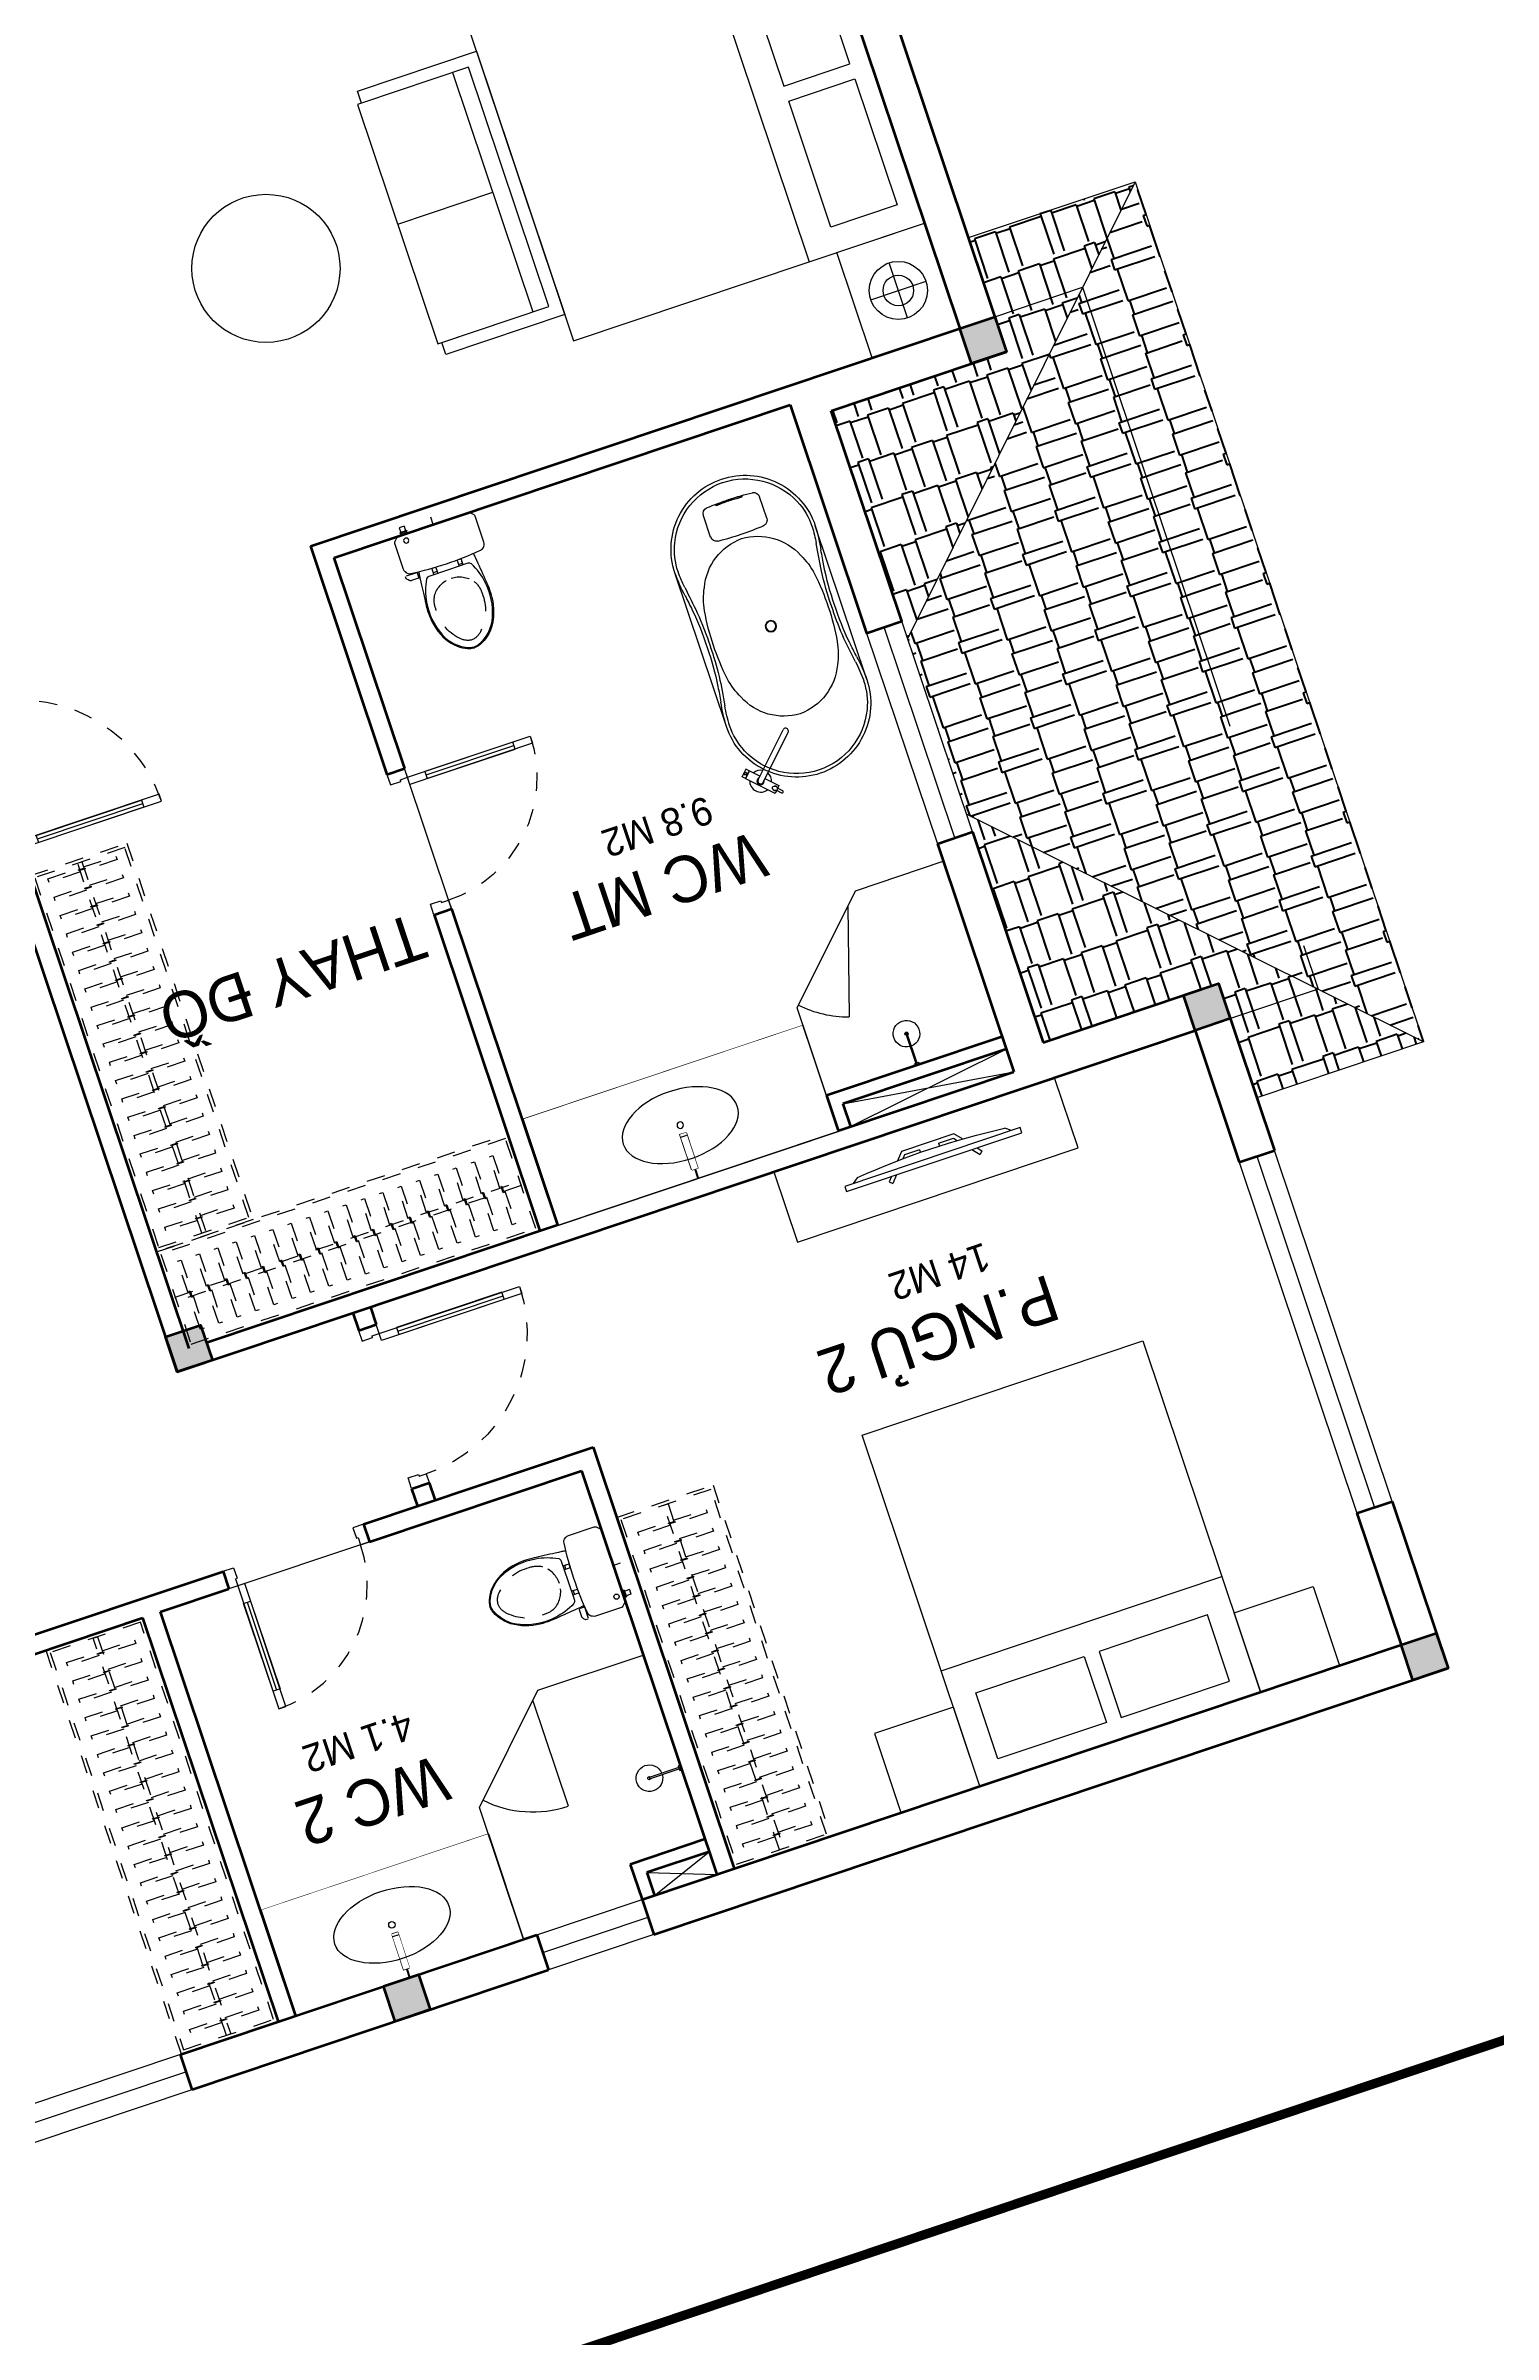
# Model space of a CAD drawing. Header units: metres. Extents: x 568336 to 569219, y 2065964 to 2066430.
# Drawn here: x 568469.45 to 568477.27, y 2066107.12 to 2066119.48 of the extents above; entities that cross this region are included whole.
import ezdxf

# ---------------------------------------------------------------- set-up
doc = ezdxf.new("R2010")
doc.units = ezdxf.units.M
for name, pattern in [('CENTER', [2, 1.25, -0.25, 0.25, -0.25]), ('DASHED', [0.75, 0.5, -0.25]), ('HIDDEN', [0.375, 0.25, -0.125]), ('X-5M-G-MB PHONGNGU$0$HIDDEN2', [0.1875, 0.125, -0.0625]), ('xref-thap C (mb tang 32-2)$0$HIDDEN', [0.375, 0.25, -0.125]), ('Xref-VCMT-BT3 - tuong bao$0$HIDDEN', [0.375, 0.25, -0.125])]:
    doc.linetypes.add(name, pattern=pattern)
doc.layers.get('0').update_dxf_attribs({"linetype": 'CONTINUOUS'})
doc.layers.get('DEFPOINTS').update_dxf_attribs({"linetype": 'CONTINUOUS'})
for name, color, linetype, lineweight in [('-CONCRETE', 1, 'CONTINUOUS', 35), ('-DOOR', 137, 'CONTINUOUS', 9), ('-FURNITURE', 46, 'CONTINUOUS', 9), ('-HIDE', 3, 'HIDDEN', 13), ('-LINE1', 7, 'CONTINUOUS', 18), ('-RANH GIOI KHU DAT', 12, 'CENTER', 18), ('-TEXT', 7, 'CONTINUOUS', 15), ('-WALL', 4, 'CONTINUOUS', 35), ('Bighome_khuat', 251, 'DASHED', 5), ('TEXT25', 2, 'CONTINUOUS', 13)]:
    doc.layers.add(name, color=color, linetype=linetype, lineweight=lineweight)
doc.layers.add('13. NET HATCH', color=252, linetype='CONTINUOUS')
doc.layers.add('LoLK', color=6, linetype='CONTINUOUS')
doc.styles.add('T1', font='', dxfattribs={"height": 200})
doc.styles.get('T1').set_extended_font_data('VNgeometric Light')

# ---------------------------------------------------------------- blocks, each defined once
blk = doc.blocks.new('Sink_Cicle')
blk.add_lwpolyline([(17, -50), (-17, -50), (-18, -252), (17, -252)], close=True)
blk.add_circle((0, -300), 17.5)
at = {"layer": 'DEFPOINTS'}
blk.add_line((0, -100), (0, 0), dxfattribs=at)
blk.add_wipeout([(17, -50), (-17, -50), (-18, -252), (17, -252)])
at = {"layer": '-FURNITURE', "linetype": 'Continuous'}
blk.add_ellipse((0, -300), major_axis=(-325, 0), ratio=0.584615, dxfattribs=at)
blk.add_line((-18, -237), (17, -237))
blk = doc.blocks.new('*U192')
at = {"ltscale": 300}
blk.add_lwpolyline([(0, 0), (1300, 0), (1300, -600), (0, -600)], close=True, dxfattribs=at)
blk.add_wipeout([(0, 0), (1300, 0), (1300, -600), (0, -600)], dxfattribs=at)
blk.add_blockref('Sink_Cicle', (650, 0), dxfattribs=at)
blk = doc.blocks.new('*U191')
at = {"ltscale": 300}
blk.add_lwpolyline([(0, 0), (1600, 0), (1600, -600), (0, -600)], close=True, dxfattribs=at)
blk.add_wipeout([(0, 0), (1600, 0), (1600, -600), (0, -600)], dxfattribs=at)
blk.add_blockref('Sink_Cicle', (800, 0), dxfattribs=at)
blk = doc.blocks.new('A$C52EE6B0C')
for p, q in [((-17.21, 15.73), (17.22, 15.73)), ((-17.21, -15.76), (17.25, -15.76))]:
    blk.add_line(p, q)
for radius in [1.2, 1.06]:
    blk.add_circle((0, -0.01), radius)
for centre, radius, start, end in [((-17.24, -0.01), 15.75, 90, 180.006), ((-17.26, 0.1), 14.92, 89.8926, 114.0143), ((-18.18, -21.57), 37.31, 80.3254, 88.5595), ((-17.86, -16.41), 31.44, 80.9553, 88.8517), ((3.49, 116.01), 102.69, 260.8064, 264.3565), ((10, 158.8), 145.24, 261.3218, 262.6566), ((-0.88, 77.07), 62.8, 262.9723, 270.8035), ((0.89, 77.07), 62.8, 269.1965, 277.0277), ((-18.44, 226.88), 214.55, 276.9922, 278.5968), ((-9.99, 158.8), 145.24, 277.3434, 278.6782), ((18.19, -21.57), 37.31, 91.4405, 99.6746), ((17.5, -11.01), 26.04, 90.5716, 98.5262), ((17.38, 0.65), 14.38, 65.524, 90.5716), ((17.25, -0.01), 15.75, 359.994, 90), ((-17.21, 0), 15.03, 114.0143, 180.0588), ((-7.45, -0.4), 12.19, 113.3669, 178.172), ((-5.42, -2.21), 14.69, 98.5198, 117.8513), ((-0.26, -36.68), 49.55, 89.6984, 98.5198), ((-0.44, 89.41), 75.84, 265.3361, 270.3355), ((0.58, 84.46), 70.9, 269.5363, 275.751), ((0.27, -36.68), 49.55, 81.4802, 90.3016), ((5.43, -2.21), 14.69, 62.1487, 81.4802), ((7.46, -0.4), 12.19, 1.828, 66.6331), ((17.03, -0.12), 15.22, 0.4019, 65.524), ((28.3, 2.77), 0.286, 160.8079, 185.6776), ((1.03, 0.06), 27.11, 359.8448, 5.6776), ((28.15, 2.82), 0.123, 123.4741, 160.8079), ((28.12, 2.87), 0.0732, 85.7912, 123.4741), ((28.11, 2.83), 0.109, 39.0943, 85.7912), ((27.99, 2.72), 0.275, 4.9413, 41.0024), ((1.84, 0.05), 26.56, 359.8607, 5.8154), ((-17.24, -0.02), 15.75, 179.994, 270), ((-17.21, -0.03), 15.03, 179.9411, 245.9857), ((-7.45, 0.37), 12.19, 181.828, 246.6331), ((7.46, 0.37), 12.19, 293.3669, 358.172), ((17.25, -0.02), 15.75, 270, 0.006), ((17.03, 0.09), 15.22, 294.476, 359.5981), ((1.03, -0.09), 27.11, 354.3224, 0.1552), ((28.3, -2.8), 0.286, 174.3224, 199.1921), ((28.15, -2.85), 0.123, 199.1921, 236.5259), ((28.12, -2.89), 0.0732, 236.5259, 274.2088), ((28.11, -2.86), 0.109, 274.2088, 320.9057), ((27.99, -2.75), 0.275, 318.9976, 355.0587), ((1.84, -0.08), 26.56, 354.1846, 0.1393), ((-17.26, -0.13), 14.92, 245.9857, 270.1074), ((3.49, -116.04), 102.69, 95.6435, 99.1936), ((-5.42, 2.18), 14.69, 242.1487, 261.4802), ((-0.88, -77.1), 62.8, 89.1965, 97.0277), ((-0.26, 36.65), 49.55, 261.4802, 270.3016), ((-0.44, -89.44), 75.84, 89.6645, 94.6639), ((0.27, 36.65), 49.55, 269.6984, 278.5198), ((0.58, -84.49), 70.9, 84.249, 90.4637), ((0.89, -77.1), 62.8, 82.9723, 90.8035), ((5.43, 2.18), 14.69, 278.5198, 297.8513), ((-18.44, -226.91), 214.55, 81.4032, 83.0078), ((17.38, -0.67), 14.38, 269.4284, 294.476), ((-18.18, 21.54), 37.31, 271.4405, 279.6746), ((-17.86, 16.38), 31.44, 271.1483, 279.0447), ((10, -158.82), 145.24, 97.3434, 98.6782), ((-9.99, -158.82), 145.24, 81.3218, 82.6566), ((18.19, 21.54), 37.31, 260.3254, 268.5595), ((17.5, 10.99), 26.04, 261.4738, 269.4284)]:
    blk.add_arc(centre, radius, start, end)
at = {"layer": 'DEFPOINTS'}
for tag, p in [('MODELNUMBER', (0, 0)), ('TRADENAME', (0, 0)), ('PRODUCT', (0, 0)), ('MATERIAL', (0, -0.01))]:
    blk.add_attdef(tag, p, '', height=0.001, dxfattribs=at)
blk = doc.blocks.new('A$C4D835AF5')
at = {"layer": '-FURNITURE', "ltscale": 8}
for p, q in [((-3.94, 0.33), (-3.94, 0.87)), ((-3.86, 0.31), (-3.92, 0.31)), ((3.15, 0.91), (-3.9, 0.91)), ((-3.55, 0.46), (-3.55, 0.49)), ((-3.34, 0.49), (-3.34, 0.46)), ((-0.59, 0), (-0.59, -12.09)), ((0.59, 0), (0.59, -12.09)), ((3.15, -0.91), (3.15, 0.91)), ((3.17, 0.9), (3.15, 0.9)), ((3.17, -0.9), (3.17, 0.9)), ((3.19, 0.91), (3.98, 0.91)), ((4, -0.89), (4, 0.89)), ((-3.94, -0.87), (-3.94, -0.33)), ((-3.86, -0.31), (-3.92, -0.31)), ((-0.59, -0.91), (-3.9, -0.91)), ((-3.7, -0.45), (-3.7, -0.42)), ((-3.63, -0.46), (-3.62, -0.45)), ((-3.59, -0.47), (-3.59, -0.46)), ((-3.52, -0.47), (-3.52, -0.47)), ((-3.48, -0.49), (-3.49, -0.47)), ((-3.41, -0.49), (-3.4, -0.47)), ((-3.37, -0.47), (-3.37, -0.47)), ((-3.3, -0.47), (-3.3, -0.46)), ((-3.26, -0.46), (-3.27, -0.45)), ((-3.19, -0.45), (-3.19, -0.42)), ((3.15, -0.91), (0.59, -0.91)), ((3.17, -0.9), (3.15, -0.9)), ((3.19, -0.91), (3.98, -0.91))]:
    blk.add_line(p, q, dxfattribs=at)
for radius in [0.311, 0.264]:
    blk.add_circle((3.58, 0), radius, dxfattribs=at)
for centre, radius, start, end in [((-5.16, 0), 0.25, 92.2606, 178.0931), ((-5.17, -0.01), 0.24, 175.3989, 267.6837), ((-5.41, -2528.91), 2529.16, 89.96608, 89.99458), ((-3.9, 0.87), 0.0394, 90, 180), ((-3.92, 0.33), 0.0197, 180, 270), ((-3.44, -0.18), 0.68, 90.0156, 98.8981), ((-3.45, -0.18), 0.68, 81.1019, 89.9843), ((0, 0), 2.36, 22.5403, 157.4597), ((0, 0), 0.787, 318.5904, 221.4096), ((0, 0), 0.591, 0, 180), ((3.19, 0.89), 0.0197, 90, 180), ((3.98, 0.89), 0.0197, 0, 90), ((-4.56, 275.44), 275.69, 269.8714, 270.1344), ((-3.92, -0.33), 0.0197, 90, 180), ((-3.9, -0.87), 0.0394, 180, 270), ((-3.69, -0.45), 0.0116, 184.9731, 258.0341), ((-3.65, -0.25), 0.212, 257.2816, 272.5837), ((-3.64, -0.45), 0.0113, 272.4657, 345.4476), ((-3.58, -0.47), 0.0111, 186.415, 247.4427), ((-3.54, -0.29), 0.191, 257.5175, 274.7853), ((-3.53, -0.47), 0.013, 270.8628, 343.9334), ((-3.47, -0.49), 0.0123, 192.379, 260.1423), ((-3.45, -0.3), 0.207, 262.2006, 277.9341), ((-3.42, -0.49), 0.0113, 277.3078, 350.62), ((-3.36, -0.47), 0.012, 194.1286, 259.0417), ((-3.34, -0.27), 0.209, 264.2063, 279.0284), ((-3.31, -0.47), 0.013, 269.1876, 350.2219), ((-3.25, -0.45), 0.0111, 194.1922, 261.8514), ((-3.24, -0.24), 0.225, 267.1756, 281.6728), ((-3.2, -0.45), 0.0128, 280.6032, 352.1474), ((0, 0), 2.36, 202.5403, 255.4906), ((0, 0), 2.36, 284.5093, 337.4597), ((3.19, -0.89), 0.0197, 180, 270), ((3.98, -0.89), 0.0197, 270, 0), ((0, -12.09), 0.591, 180, 0)]:
    blk.add_arc(centre, radius, start, end, dxfattribs=at)
blk.add_ellipse((-3.44, 0), major_axis=(0.555, 0), ratio=0.849194, dxfattribs=at)
for tag, p in [('MODELNUMBER', (0, 0.01)), ('TRADENAME', (0, 0.01)), ('PRODUCT', (0, 0.01)), ('MATERIAL', (0, 0))]:
    blk.add_attdef(tag, p, '', height=0.001, dxfattribs=at)
blk = doc.blocks.new('A$C513779E1')
at = {"layer": '-FURNITURE', "ltscale": 5}
for p, q in [((-156, -560), (-156, -682)), ((164, -561), (164, -682))]:
    blk.add_line(p, q, dxfattribs=at)
for centre, radius, start, end in [((-121, -560), 34.2, 97.7975, 180.4786), ((-1, -2204), 1683, 85.3853, 94.2746), ((130, -561), 34.2, 359.5588, 82.2399), ((-122, -683), 34.2, 179.465, 262.1462), ((-1, 962), 1683, 265.7382, 274.6274), ((130, -682), 34.2, 277.7038, 0.3849)]:
    blk.add_arc(centre, radius, start, end, dxfattribs=at)
at = {"layer": '-FURNITURE', "ltscale": 8}
ref = blk.add_blockref('A$C4D835AF5', (-319, 776), dxfattribs=dict(at, xscale=-25.08682081009749, yscale=25.08682081009749, zscale=25.08682081009749, rotation=45))
ref.add_attrib('MODELNUMBER', 'K-T97328-4', (-319, 776), dxfattribs={"layer": 'DEFPOINTS', "height": 0.0251, "rotation": 225})
ref.add_attrib('TRADENAME', 'PURIST', (-319, 776), dxfattribs={"layer": 'DEFPOINTS', "height": 0.0251, "rotation": 225})
ref.add_attrib('PRODUCT', 'BATH FILLER', (-319, 776), dxfattribs={"layer": 'DEFPOINTS', "height": 0.0251, "rotation": 225})
ref.add_attrib('MATERIAL', 'PREMIUM MATERIALS', (-319, 776), dxfattribs={"layer": 'DEFPOINTS', "height": 0.0251, "rotation": 225})
at = {"layer": '-FURNITURE', "xscale": 25.39829667096628, "yscale": 25.39829667096628, "zscale": 25.39829667096628, "rotation": 270}
blk.add_blockref('A$C52EE6B0C', (0, 0), dxfattribs=at).add_auto_attribs({'MODELNUMBER': 'K-1800', 'TRADENAME': 'ABRAZO', 'PRODUCT': 'BATH', 'MATERIAL': 'LITHOCAST'})
blk = doc.blocks.new('shower')
for points in [[(180919, -32316), (180912, -32316), (180912, -32147), (180919, -32147)], [(180929, -32327), (180902, -32327), (180902, -32316), (180929, -32316)]]:
    blk.add_lwpolyline(points, close=True)
for radius, start, end in [(72, 272.7907, 267.2093), (8.35, 294.8355, 245.1645)]:
    blk.add_arc((180916, -32147), radius, start, end)
blk = doc.blocks.new('A$C18091ED7')
for p, q in [((0, -42), (0, 0)), ((146, -27), (179, -27)), ((146, -27), (146, -30)), ((146, -30), (166, -30)), ((153, -37), (146, -30)), ((152, 0), (152, -27)), ((152, 0), (179, 0)), ((153, -37), (166, -37)), ((153, -40), (153, -37)), ((153, -40), (178, -40)), ((153, -40), (178, -40)), ((153, -40), (153, -42)), ((185, -30), (166, -30)), ((178, -37), (166, -37)), ((185, -30), (178, -37)), ((178, -37), (178, -40)), ((178, -40), (178, -42)), ((179, 0), (179, -27)), ((179, -27), (185, -27)), ((185, -27), (185, -30)), ((-83, -267), (-83, -300)), ((-83, -278), (-83, -288)), ((-61, -290), (-83, -290)), ((-63, -265), (-81, -265)), ((-61, -267), (-61, -300)), ((61, -267), (61, -300)), ((61, -290), (83, -290)), ((63, -265), (81, -265)), ((83, -267), (83, -300)), ((83, -278), (83, -288)), ((165, -262), (165, -290)), ((168, -260), (228, -260)), ((168, -292), (207, -292)), ((231, -274), (231, -262))]:
    blk.add_line(p, q)
for points in [[(230, -219, -0.137407), (225, -235), (222, -241, -0.236081), (198, -255, -0.051961), (-198, -255, -0.236081), (-222, -241), (-225, -235, -0.137407), (-230, -219), (-230, -72, -0.198912), (-226, -63), (-209, -46, -0.198912), (-200, -42), (0, -42), (200, -42, -0.198912), (209, -46), (226, -63, -0.198912), (230, -72)], [(144, -619, -0.212405), (26, -734, -0.027685), (-1, -739, -0.022279), (-26, -734, -0.212405), (-144, -619, -0.142796), (-167, -428, -0.093005), (-128, -309, -0.256439), (-111, -300), (0, -300), (111, -300, -0.256439), (128, -309, -0.093005), (167, -428, -0.142796)]]:
    blk.add_lwpolyline(points, format="xyb", close=True)
at = {"linetype": 'xref-thap C (mb tang 32-2)$0$HIDDEN', "ltscale": 100}
blk.add_lwpolyline([(61, -669, -0.199031), (0, -699, -0.199031), (-61, -669, -0.218924), (-132, -478, -0.153791), (-112, -404, -0.236701), (0, -348, -0.236701), (112, -404, -0.153791), (132, -478, -0.218924)], format="xyb", close=True, dxfattribs=at)
blk.add_circle((166, -78), 13.9)
for centre, radius, start, end in [((-81, -267), 1.98, 90, 180), ((-63, -267), 1.98, 0, 90), ((63, -267), 1.98, 90, 180), ((81, -267), 1.98, 0, 90), ((168, -262), 2.47, 90, 180), ((168, -290), 2.47, 180, 270), ((207, -277), 15.5, 270, 306.4659), ((168, -225), 80.1, 306.4659, 320.3123), ((228, -274), 2.47, 320.3123, 0)]:
    blk.add_arc(centre, radius, start, end)
for points in [[(-156, -259), (-157, -267), (-164, -328), (-169, -385), (-184, -528), (-136, -679), (-50, -735), (-20, -741), (0, -744)], [(156, -259), (157, -267), (164, -328), (169, -385), (184, -528), (136, -679), (50, -735), (20, -741), (0, -744)]]:
    blk.add_open_spline(points, degree=3, knots=[130.613938, 130.613938, 130.613938, 130.613938, 152.852109, 311.129351, 417.703951, 561.383393, 697.692632, 710.812262, 710.812262, 710.812262, 710.812262])
blk = doc.blocks.new('*U96')
at = {"color": 251}
blk.add_line((-70, 100), (-70, 600), dxfattribs=at)
for points in [[(-50, 0), (-50, 700), (-90, 700), (-90, 0)], [(-50, 100), (-90, 100), (-90, 600), (-50, 600)], [(-800, -100), (-740, -100), (-740, -40), (-750, -40), (-750, 0), (-800, 0)], [(0, -100), (-60, -100), (-60, -40), (-50, -40), (-50, 0), (0, 0)]]:
    blk.add_lwpolyline(points, close=True)
at = {"layer": 'Bighome_khuat', "linetype": 'Xref-VCMT-BT3 - tuong bao$0$HIDDEN'}
blk.add_arc((-50, 0), 700, 90, 180, dxfattribs=at)
blk = doc.blocks.new('A$C326cba7f')
at = {"layer": '-FURNITURE'}
for p, q in [((0, 23), (0, 700)), ((0, 700), (1500, 700)), ((1432, 632), (68, 632)), ((68, 632), (68, 23)), ((1432, 0), (1432, 632)), ((1432, 23), (1432, 632)), ((1500, 700), (1500, 23)), ((68, 542), (1432, 542)), ((750, 0), (750, 542)), ((68, 23), (0, 23)), ((68, 23), (68, 0)), ((68, 0), (1432, 0)), ((1432, 0), (1432, 23)), ((1500, 23), (1432, 23))]:
    blk.add_line(p, q, dxfattribs=at)
blk = doc.blocks.new('*U88')
at = {"color": 251}
blk.add_line((-70, 100), (-70, 700), dxfattribs=at)
for points in [[(-50, 0), (-50, 800), (-90, 800), (-90, 0)], [(-50, 100), (-90, 100), (-90, 700), (-50, 700)], [(-900, -100), (-840, -100), (-840, -40), (-850, -40), (-850, 0), (-900, 0)], [(0, -100), (-60, -100), (-60, -40), (-50, -40), (-50, 0), (0, 0)]]:
    blk.add_lwpolyline(points, close=True)
at = {"layer": 'Bighome_khuat', "linetype": 'Xref-VCMT-BT3 - tuong bao$0$HIDDEN'}
blk.add_arc((-50, 0), 800, 90, 180, dxfattribs=at)
blk = doc.blocks.new('A$C32e20c34')
blk.add_line((657, 2050), (657, 450))
for points in [[(0, 2050), (450, 2050), (450, 2500), (0, 2500)], [(109, 1910), (485.5, 1910), (485.5, 1292.5), (109, 1292.5)], [(109, 590), (485.5, 590), (485.5, 1207.5), (109, 1207.5)], [(0, 450), (450, 450), (450, 0), (0, 0)]]:
    blk.add_lwpolyline(points, close=True)
blk.add_lwpolyline([(0, 2050), (2000, 2050), (2000, 450), (0, 450), (0, 2050)])
blk = doc.blocks.new('XR.MB.LM123$0$tvi 1')
blk.add_lwpolyline([(29, 0), (29, -1000), (0, -1000), (0, 0)], close=True)
for points in [[(29, -50), (52, -81)], [(-24, -236), (-39, -252)], [(0, -256), (-24, -236)], [(0, -285), (-39, -252)], [(70, -315), (111, -350), (111, -650), (70, -685)], [(89, -446), (89, -360), (71, -345)], [(89, -446), (73, -446)], [(89, -554), (89, -640), (71, -655)], [(89, -554), (73, -554)], [(0, -715), (-39, -748)], [(-24, -764), (-39, -748)], [(0, -744), (-24, -764)], [(29, -950), (52, -919)]]:
    blk.add_lwpolyline(points)
blk.add_arc((-4025, -500), 4099, 354.1311, 5.8689)
blk = doc.blocks.new('A$C8a974c9c')
for p, q in [((1750, 2957), (1750, 2643)), ((1593, 2800), (1908, 2800)), ((1343, 2500), (1343, 700)), ((1750, 243), (1750, 557)), ((1593, 400), (1908, 400))]:
    blk.add_line(p, q)
for points in [[(2000, 3100), (1500, 3100), (1500, 2500), (2000, 2500)], [(1891, 2360), (1514, 2360), (1514, 1643), (1891, 1643)], [(1891, 840), (1514, 840), (1514, 1558), (1891, 1558)], [(2000, 100), (1500, 100), (1500, 700), (2000, 700)]]:
    blk.add_lwpolyline(points, close=True)
blk.add_lwpolyline([(2000, 2500), (0, 2500), (0, 700), (2000, 700), (2000, 2500)])
for centre, radius in [((1750, 2800), 157), ((1750, 2800), 82.4), ((1750, 400), 157), ((1750, 400), 82.4)]:
    blk.add_circle(centre, radius)
blk = doc.blocks.new('*U194')
at = {"linetype": 'X-5M-G-MB PHONGNGU$0$HIDDEN2'}
for points in [[(0, 600), (0, 0), (2182, 0), (2182, 600)], [(2162, 580), (2162, 20), (20, 20), (20, 580)], [(2162, 287), (2162, 313), (20, 313), (20, 287)], [(114, 319), (109, 319), (109, 280), (114, 280)], [(228, 319), (223, 319), (223, 280), (228, 280)], [(342, 319), (337, 319), (337, 280), (342, 280)], [(456, 319), (451, 319), (451, 280), (456, 280)], [(570, 319), (565, 319), (565, 280), (570, 280)], [(684, 319), (679, 319), (679, 280), (684, 280)], [(798, 319), (793, 319), (793, 280), (798, 280)], [(912, 319), (907, 319), (907, 280), (912, 280)], [(1026, 319), (1021, 319), (1021, 280), (1026, 280)], [(1140, 319), (1135, 319), (1135, 280), (1140, 280)], [(1254, 319), (1249, 319), (1249, 280), (1254, 280)], [(1368, 319), (1363, 319), (1363, 280), (1368, 280)], [(1482, 319), (1477, 319), (1477, 280), (1482, 280)], [(1596, 319), (1591, 319), (1591, 280), (1596, 280)], [(1710, 319), (1705, 319), (1705, 280), (1710, 280)], [(1824, 319), (1819, 319), (1819, 280), (1824, 280)], [(1938, 319), (1933, 319), (1933, 280), (1938, 280)], [(2052, 319), (2047, 319), (2047, 280), (2052, 280)]]:
    blk.add_lwpolyline(points, close=True, dxfattribs=at)
for points in [[(122, 313), (122, 515), (100, 515), (100, 313)], [(236, 313), (236, 515), (214, 515), (214, 313)], [(350, 313), (350, 515), (328, 515), (328, 313)], [(464, 313), (464, 515), (442, 515), (442, 313)], [(578, 313), (578, 515), (556, 515), (556, 313)], [(692, 313), (692, 515), (670, 515), (670, 313)], [(806, 313), (806, 515), (784, 515), (784, 313)], [(920, 313), (920, 515), (898, 515), (898, 313)], [(1034, 313), (1034, 515), (1012, 515), (1012, 313)], [(1148, 313), (1148, 515), (1126, 515), (1126, 313)], [(1262, 313), (1262, 515), (1240, 515), (1240, 313)], [(1376, 313), (1376, 515), (1354, 515), (1354, 313)], [(1490, 313), (1490, 515), (1468, 515), (1468, 313)], [(1604, 313), (1604, 515), (1582, 515), (1582, 313)], [(1718, 313), (1718, 515), (1696, 515), (1696, 313)], [(1832, 313), (1832, 515), (1810, 515), (1810, 313)], [(1946, 313), (1946, 515), (1924, 515), (1924, 313)], [(2060, 313), (2060, 515), (2038, 515), (2038, 313)], [(100, 287), (100, 92), (122, 92), (122, 287)], [(214, 287), (214, 92), (236, 92), (236, 287)], [(328, 287), (328, 92), (350, 92), (350, 287)], [(442, 287), (442, 92), (464, 92), (464, 287)], [(556, 287), (556, 92), (578, 92), (578, 287)], [(670, 287), (670, 92), (692, 92), (692, 287)], [(784, 287), (784, 92), (806, 92), (806, 287)], [(898, 287), (898, 92), (920, 92), (920, 287)], [(1012, 287), (1012, 92), (1034, 92), (1034, 287)], [(1126, 287), (1126, 92), (1148, 92), (1148, 287)], [(1240, 287), (1240, 92), (1262, 92), (1262, 287)], [(1354, 287), (1354, 92), (1376, 92), (1376, 287)], [(1468, 287), (1468, 92), (1490, 92), (1490, 287)], [(1582, 287), (1582, 92), (1604, 92), (1604, 287)], [(1696, 287), (1696, 92), (1718, 92), (1718, 287)], [(1810, 287), (1810, 92), (1832, 92), (1832, 287)], [(1924, 287), (1924, 92), (1946, 92), (1946, 287)], [(2038, 287), (2038, 92), (2060, 92), (2060, 287)]]:
    blk.add_lwpolyline(points, dxfattribs=at)
blk = doc.blocks.new('*U195')
at = {"linetype": 'X-5M-G-MB PHONGNGU$0$HIDDEN2'}
for points in [[(0, 600), (0, 0), (2339, 0), (2339, 600)], [(2319, 580), (2319, 20), (20, 20), (20, 580)], [(2319, 287), (2319, 313), (20, 313), (20, 287)], [(114, 319), (109, 319), (109, 280), (114, 280)], [(228, 319), (223, 319), (223, 280), (228, 280)], [(342, 319), (337, 319), (337, 280), (342, 280)], [(456, 319), (451, 319), (451, 280), (456, 280)], [(570, 319), (565, 319), (565, 280), (570, 280)], [(684, 319), (679, 319), (679, 280), (684, 280)], [(798, 319), (793, 319), (793, 280), (798, 280)], [(912, 319), (907, 319), (907, 280), (912, 280)], [(1026, 319), (1021, 319), (1021, 280), (1026, 280)], [(1140, 319), (1135, 319), (1135, 280), (1140, 280)], [(1254, 319), (1249, 319), (1249, 280), (1254, 280)], [(1368, 319), (1363, 319), (1363, 280), (1368, 280)], [(1482, 319), (1477, 319), (1477, 280), (1482, 280)], [(1596, 319), (1591, 319), (1591, 280), (1596, 280)], [(1710, 319), (1705, 319), (1705, 280), (1710, 280)], [(1824, 319), (1819, 319), (1819, 280), (1824, 280)], [(1938, 319), (1933, 319), (1933, 280), (1938, 280)], [(2052, 319), (2047, 319), (2047, 280), (2052, 280)], [(2166, 319), (2161, 319), (2161, 280), (2166, 280)], [(2280, 319), (2275, 319), (2275, 280), (2280, 280)]]:
    blk.add_lwpolyline(points, close=True, dxfattribs=at)
for points in [[(122, 313), (122, 515), (100, 515), (100, 313)], [(236, 313), (236, 515), (214, 515), (214, 313)], [(350, 313), (350, 515), (328, 515), (328, 313)], [(464, 313), (464, 515), (442, 515), (442, 313)], [(578, 313), (578, 515), (556, 515), (556, 313)], [(692, 313), (692, 515), (670, 515), (670, 313)], [(806, 313), (806, 515), (784, 515), (784, 313)], [(920, 313), (920, 515), (898, 515), (898, 313)], [(1034, 313), (1034, 515), (1012, 515), (1012, 313)], [(1148, 313), (1148, 515), (1126, 515), (1126, 313)], [(1262, 313), (1262, 515), (1240, 515), (1240, 313)], [(1376, 313), (1376, 515), (1354, 515), (1354, 313)], [(1490, 313), (1490, 515), (1468, 515), (1468, 313)], [(1604, 313), (1604, 515), (1582, 515), (1582, 313)], [(1718, 313), (1718, 515), (1696, 515), (1696, 313)], [(1832, 313), (1832, 515), (1810, 515), (1810, 313)], [(1946, 313), (1946, 515), (1924, 515), (1924, 313)], [(2060, 313), (2060, 515), (2038, 515), (2038, 313)], [(2174, 313), (2174, 515), (2152, 515), (2152, 313)], [(2288, 313), (2288, 515), (2266, 515), (2266, 313)], [(100, 287), (100, 92), (122, 92), (122, 287)], [(214, 287), (214, 92), (236, 92), (236, 287)], [(328, 287), (328, 92), (350, 92), (350, 287)], [(442, 287), (442, 92), (464, 92), (464, 287)], [(556, 287), (556, 92), (578, 92), (578, 287)], [(670, 287), (670, 92), (692, 92), (692, 287)], [(784, 287), (784, 92), (806, 92), (806, 287)], [(898, 287), (898, 92), (920, 92), (920, 287)], [(1012, 287), (1012, 92), (1034, 92), (1034, 287)], [(1126, 287), (1126, 92), (1148, 92), (1148, 287)], [(1240, 287), (1240, 92), (1262, 92), (1262, 287)], [(1354, 287), (1354, 92), (1376, 92), (1376, 287)], [(1468, 287), (1468, 92), (1490, 92), (1490, 287)], [(1582, 287), (1582, 92), (1604, 92), (1604, 287)], [(1696, 287), (1696, 92), (1718, 92), (1718, 287)], [(1810, 287), (1810, 92), (1832, 92), (1832, 287)], [(1924, 287), (1924, 92), (1946, 92), (1946, 287)], [(2038, 287), (2038, 92), (2060, 92), (2060, 287)], [(2152, 287), (2152, 92), (2174, 92), (2174, 287)], [(2266, 287), (2266, 92), (2288, 92), (2288, 287)]]:
    blk.add_lwpolyline(points, dxfattribs=at)
blk = doc.blocks.new('*U193')
at = {"linetype": 'X-5M-G-MB PHONGNGU$0$HIDDEN2'}
for points in [[(0, 600), (0, 0), (2509, 0), (2509, 600)], [(2489, 580), (2489, 20), (20, 20), (20, 580)], [(2489, 287), (2489, 313), (20, 313), (20, 287)], [(114, 319), (109, 319), (109, 280), (114, 280)], [(228, 319), (223, 319), (223, 280), (228, 280)], [(342, 319), (337, 319), (337, 280), (342, 280)], [(456, 319), (451, 319), (451, 280), (456, 280)], [(570, 319), (565, 319), (565, 280), (570, 280)], [(684, 319), (679, 319), (679, 280), (684, 280)], [(798, 319), (793, 319), (793, 280), (798, 280)], [(912, 319), (907, 319), (907, 280), (912, 280)], [(1026, 319), (1021, 319), (1021, 280), (1026, 280)], [(1140, 319), (1135, 319), (1135, 280), (1140, 280)], [(1254, 319), (1249, 319), (1249, 280), (1254, 280)], [(1368, 319), (1363, 319), (1363, 280), (1368, 280)], [(1482, 319), (1477, 319), (1477, 280), (1482, 280)], [(1596, 319), (1591, 319), (1591, 280), (1596, 280)], [(1710, 319), (1705, 319), (1705, 280), (1710, 280)], [(1824, 319), (1819, 319), (1819, 280), (1824, 280)], [(1938, 319), (1933, 319), (1933, 280), (1938, 280)], [(2052, 319), (2047, 319), (2047, 280), (2052, 280)], [(2166, 319), (2161, 319), (2161, 280), (2166, 280)], [(2280, 319), (2275, 319), (2275, 280), (2280, 280)], [(2394, 319), (2389, 319), (2389, 280), (2394, 280)]]:
    blk.add_lwpolyline(points, close=True, dxfattribs=at)
for points in [[(122, 313), (122, 515), (100, 515), (100, 313)], [(236, 313), (236, 515), (214, 515), (214, 313)], [(350, 313), (350, 515), (328, 515), (328, 313)], [(464, 313), (464, 515), (442, 515), (442, 313)], [(578, 313), (578, 515), (556, 515), (556, 313)], [(692, 313), (692, 515), (670, 515), (670, 313)], [(806, 313), (806, 515), (784, 515), (784, 313)], [(920, 313), (920, 515), (898, 515), (898, 313)], [(1034, 313), (1034, 515), (1012, 515), (1012, 313)], [(1148, 313), (1148, 515), (1126, 515), (1126, 313)], [(1262, 313), (1262, 515), (1240, 515), (1240, 313)], [(1376, 313), (1376, 515), (1354, 515), (1354, 313)], [(1490, 313), (1490, 515), (1468, 515), (1468, 313)], [(1604, 313), (1604, 515), (1582, 515), (1582, 313)], [(1718, 313), (1718, 515), (1696, 515), (1696, 313)], [(1832, 313), (1832, 515), (1810, 515), (1810, 313)], [(1946, 313), (1946, 515), (1924, 515), (1924, 313)], [(2060, 313), (2060, 515), (2038, 515), (2038, 313)], [(2174, 313), (2174, 515), (2152, 515), (2152, 313)], [(2288, 313), (2288, 515), (2266, 515), (2266, 313)], [(2402, 313), (2402, 515), (2380, 515), (2380, 313)], [(100, 287), (100, 92), (122, 92), (122, 287)], [(214, 287), (214, 92), (236, 92), (236, 287)], [(328, 287), (328, 92), (350, 92), (350, 287)], [(442, 287), (442, 92), (464, 92), (464, 287)], [(556, 287), (556, 92), (578, 92), (578, 287)], [(670, 287), (670, 92), (692, 92), (692, 287)], [(784, 287), (784, 92), (806, 92), (806, 287)], [(898, 287), (898, 92), (920, 92), (920, 287)], [(1012, 287), (1012, 92), (1034, 92), (1034, 287)], [(1126, 287), (1126, 92), (1148, 92), (1148, 287)], [(1240, 287), (1240, 92), (1262, 92), (1262, 287)], [(1354, 287), (1354, 92), (1376, 92), (1376, 287)], [(1468, 287), (1468, 92), (1490, 92), (1490, 287)], [(1582, 287), (1582, 92), (1604, 92), (1604, 287)], [(1696, 287), (1696, 92), (1718, 92), (1718, 287)], [(1810, 287), (1810, 92), (1832, 92), (1832, 287)], [(1924, 287), (1924, 92), (1946, 92), (1946, 287)], [(2038, 287), (2038, 92), (2060, 92), (2060, 287)], [(2152, 287), (2152, 92), (2174, 92), (2174, 287)], [(2266, 287), (2266, 92), (2288, 92), (2288, 287)], [(2380, 287), (2380, 92), (2402, 92), (2402, 287)]]:
    blk.add_lwpolyline(points, dxfattribs=at)
blk = doc.blocks.new('*U189')
at = {"linetype": 'X-5M-G-MB PHONGNGU$0$HIDDEN2'}
for points in [[(0, 600), (0, 0), (2182, 0), (2182, 600)], [(2162, 580), (2162, 20), (20, 20), (20, 580)], [(2162, 287), (2162, 313), (20, 313), (20, 287)], [(114, 319), (109, 319), (109, 280), (114, 280)], [(228, 319), (223, 319), (223, 280), (228, 280)], [(342, 319), (337, 319), (337, 280), (342, 280)], [(456, 319), (451, 319), (451, 280), (456, 280)], [(570, 319), (565, 319), (565, 280), (570, 280)], [(684, 319), (679, 319), (679, 280), (684, 280)], [(798, 319), (793, 319), (793, 280), (798, 280)], [(912, 319), (907, 319), (907, 280), (912, 280)], [(1026, 319), (1021, 319), (1021, 280), (1026, 280)], [(1140, 319), (1135, 319), (1135, 280), (1140, 280)], [(1254, 319), (1249, 319), (1249, 280), (1254, 280)], [(1368, 319), (1363, 319), (1363, 280), (1368, 280)], [(1482, 319), (1477, 319), (1477, 280), (1482, 280)], [(1596, 319), (1591, 319), (1591, 280), (1596, 280)], [(1710, 319), (1705, 319), (1705, 280), (1710, 280)], [(1824, 319), (1819, 319), (1819, 280), (1824, 280)], [(1938, 319), (1933, 319), (1933, 280), (1938, 280)], [(2052, 319), (2047, 319), (2047, 280), (2052, 280)]]:
    blk.add_lwpolyline(points, close=True, dxfattribs=at)
for points in [[(122, 313), (122, 515), (100, 515), (100, 313)], [(236, 313), (236, 515), (214, 515), (214, 313)], [(350, 313), (350, 515), (328, 515), (328, 313)], [(464, 313), (464, 515), (442, 515), (442, 313)], [(578, 313), (578, 515), (556, 515), (556, 313)], [(692, 313), (692, 515), (670, 515), (670, 313)], [(806, 313), (806, 515), (784, 515), (784, 313)], [(920, 313), (920, 515), (898, 515), (898, 313)], [(1034, 313), (1034, 515), (1012, 515), (1012, 313)], [(1148, 313), (1148, 515), (1126, 515), (1126, 313)], [(1262, 313), (1262, 515), (1240, 515), (1240, 313)], [(1376, 313), (1376, 515), (1354, 515), (1354, 313)], [(1490, 313), (1490, 515), (1468, 515), (1468, 313)], [(1604, 313), (1604, 515), (1582, 515), (1582, 313)], [(1718, 313), (1718, 515), (1696, 515), (1696, 313)], [(1832, 313), (1832, 515), (1810, 515), (1810, 313)], [(1946, 313), (1946, 515), (1924, 515), (1924, 313)], [(2060, 313), (2060, 515), (2038, 515), (2038, 313)], [(100, 287), (100, 92), (122, 92), (122, 287)], [(214, 287), (214, 92), (236, 92), (236, 287)], [(328, 287), (328, 92), (350, 92), (350, 287)], [(442, 287), (442, 92), (464, 92), (464, 287)], [(556, 287), (556, 92), (578, 92), (578, 287)], [(670, 287), (670, 92), (692, 92), (692, 287)], [(784, 287), (784, 92), (806, 92), (806, 287)], [(898, 287), (898, 92), (920, 92), (920, 287)], [(1012, 287), (1012, 92), (1034, 92), (1034, 287)], [(1126, 287), (1126, 92), (1148, 92), (1148, 287)], [(1240, 287), (1240, 92), (1262, 92), (1262, 287)], [(1354, 287), (1354, 92), (1376, 92), (1376, 287)], [(1468, 287), (1468, 92), (1490, 92), (1490, 287)], [(1582, 287), (1582, 92), (1604, 92), (1604, 287)], [(1696, 287), (1696, 92), (1718, 92), (1718, 287)], [(1810, 287), (1810, 92), (1832, 92), (1832, 287)], [(1924, 287), (1924, 92), (1946, 92), (1946, 287)], [(2038, 287), (2038, 92), (2060, 92), (2060, 287)]]:
    blk.add_lwpolyline(points, dxfattribs=at)
blk = doc.blocks.new('A$C5C575821')
at = {"layer": '-CONCRETE'}
h = blk.add_hatch(color=256, dxfattribs=at)
h.dxf.hatch_style = 1
h.paths.add_polyline_path([(0, 200), (0, 0), (200, 0), (200, 200)])
blk.add_lwpolyline([(0, 0), (200, 0), (200, 200), (0, 200)], close=True, dxfattribs=at)
blk = doc.blocks.new('BT4-T2.1')
at = {"layer": '13. NET HATCH'}
h = blk.add_hatch(dxfattribs=at)
h.set_pattern_fill('MAIGO-02', color=256, scale=0.02, angle=-71.4592)
h.set_pattern_definition([(288.54083, (568735.8083, 2066079.51765), (0.3897133, -0.40721437), [0.12, -0.1, 0.14, -0.06, 0.18, -0.08]), (288.54083, (568735.85594, 2066079.40706), (0.3897133, -0.40721437), [0.1, -0.38, 0.08, -0.12]), (288.54083, (568735.90855, 2066079.17157), (0.3897133, -0.40721437), [0.06, -0.62]), (18.540825, (568735.8083, 2066079.51765), (0.17348671, 0.23749181), [0.23, -0.73]), (18.540825, (568735.84646, 2066079.40388), (0.17348671, 0.23749181), [0.225, -0.735]), (18.540825, (568735.87826, 2066079.30907), (0.17348671, 0.23749181), [0.21, -0.75]), (18.540825, (568735.90855, 2066079.17157), (0.17348671, 0.23749181), [0.23, -0.73]), (18.540825, (568735.92763, 2066079.11468), (0.17348671, 0.23749181), [0.23, -0.73]), (18.540825, (568735.99909, 2066078.9488), (0.17348671, 0.23749181), [0.22, -0.74])])
h.paths.add_polyline_path([(568474.108, 2066116.277), (568474.426, 2066115.329), (568476.895, 2066114.1), (568475.337, 2066118.746)])
at = {"layer": '-DOOR'}
for points in [[(568474.077, 2066116.372), (568473.887, 2066116.308), (568474.269, 2066115.17), (568474.458, 2066115.234)], [(568476.536, 2066111.554), (568476.726, 2066111.617), (568476.09, 2066113.513), (568475.9, 2066113.45)], [(568472.737, 2066109.277), (568472.169, 2066109.086), (568472.105, 2066109.276), (568472.674, 2066109.467)], [(568469.327, 2066108.344), (568469.39, 2066108.155), (568470.244, 2066108.441), (568470.18, 2066108.63)]]:
    blk.add_lwpolyline(points, close=True, dxfattribs=at)
for points in [[(568474.363, 2066115.202), (568473.982, 2066116.34)], [(568471.645, 2066114.818), (568471.39, 2066115.576)], [(568475.995, 2066113.482), (568476.631, 2066111.585)], [(568471.201, 2066111.399), (568470.442, 2066111.145)], [(568472.137, 2066109.181), (568472.706, 2066109.372)], [(568470.212, 2066108.536), (568469.358, 2066108.249)]]:
    blk.add_lwpolyline(points, dxfattribs=at)
at = {"layer": '-FURNITURE'}
for points in [[(568473.8, 2066113.642), (568474.641, 2066114.061)], [(568472.083, 2066110.54), (568472.274, 2066109.972)], [(568472.74, 2066109.489), (568473.036, 2066109.725)], [(568472.699, 2066109.612), (568473.077, 2066109.602)]]:
    blk.add_lwpolyline(points, dxfattribs=at)
blk.add_circle((568470.642, 2066118.278), 0.4, dxfattribs=at)
blk.add_arc((568472.083, 2066110.54), 0.6, 243.5408, 288.5408, dxfattribs=at)
at = {"layer": '-HIDE', "ltscale": 10}
blk.add_lwpolyline([(568474.58, 2066118.017), (568475.054, 2066118.176), (568476.326, 2066114.384), (568475.852, 2066114.225)], dxfattribs=at)
at = {"layer": '-LINE1'}
for points in [[(568475.337, 2066118.746), (568474.108, 2066116.277)], [(568474.437, 2066118.444), (568475.337, 2066118.746), (568476.895, 2066114.1), (568475.995, 2066113.798)], [(568476.895, 2066114.1), (568474.426, 2066115.329)]]:
    blk.add_lwpolyline(points, dxfattribs=at)
at = {"layer": '-RANH GIOI KHU DAT', "linetype": 'HIDDEN', "ltscale": 10, "const_width": 0.05}
blk.add_lwpolyline([(568465.624, 2066104.779), (568482.553, 2066110.46), (568478.451, 2066124.911), (568472.346, 2066128.131), (568459.261, 2066123.739)], close=True, dxfattribs=at)
at = {"layer": '-WALL'}
for p, q in [((568473.753, 2066120.482), (568474.643, 2066117.827)), ((568473.563, 2066120.418), (568474.39, 2066117.953)), ((568470.882, 2066116.777), (568474.39, 2066117.953)), ((568473.695, 2066117.509), (568474.643, 2066117.827)), ((568471.009, 2066116.714), (568473.474, 2066117.541)), ((568470.882, 2066116.777), (568471.295, 2066115.544)), ((568471.009, 2066116.714), (568471.39, 2066115.576)), ((568471.295, 2066115.544), (568471.39, 2066115.576)), ((568474.269, 2066115.17), (568474.682, 2066113.938)), ((568474.458, 2066115.234), (568474.84, 2066114.096)), ((568469.24, 2066115.066), (568470.163, 2066112.317)), ((568469.335, 2066115.098), (568470.226, 2066112.443)), ((568471.55, 2066114.786), (568471.645, 2066114.818)), ((568474.84, 2066114.096), (568475.788, 2066114.414)), ((568475.788, 2066114.414), (568476.09, 2066113.513)), ((568470.163, 2066112.317), (568475.662, 2066114.161)), ((568475.662, 2066114.161), (568475.9, 2066113.45)), ((568470.32, 2066112.475), (568474.682, 2066113.938)), ((568471.206, 2066112.666), (568471.237, 2066112.572)), ((568471.111, 2066112.635), (568471.143, 2066112.54)), ((568471.143, 2066112.54), (568471.237, 2066112.572)), ((568471.169, 2066111.494), (568472.409, 2066111.91)), ((568472.409, 2066111.91), (568473.172, 2066109.634)), ((568471.201, 2066111.399), (568472.346, 2066111.783)), ((568471.429, 2066111.686), (568471.524, 2066111.718)), ((568471.429, 2066111.686), (568471.461, 2066111.592)), ((568471.524, 2066111.718), (568471.554, 2066111.628)), ((568472.346, 2066111.783), (568473.077, 2066109.602)), ((568476.536, 2066111.554), (568476.775, 2066110.842)), ((568476.726, 2066111.617), (568477.028, 2066110.716)), ((568471.169, 2066111.494), (568471.201, 2066111.399)), ((568469.185, 2066110.829), (568470.41, 2066111.239)), ((568470.41, 2066111.239), (568470.442, 2066111.145)), ((568470.07, 2066111.02), (568470.442, 2066111.145)), ((568469.122, 2066110.702), (568469.975, 2066110.988)), ((568472.674, 2066109.467), (568476.775, 2066110.842)), ((568472.737, 2066109.277), (568477.028, 2066110.716)), ((568473.013, 2066109.792), (568472.61, 2066109.656)), ((568473.036, 2066109.725), (568472.699, 2066109.612)), ((568472.61, 2066109.656), (568472.674, 2066109.467)), ((568472.699, 2066109.612), (568472.74, 2066109.489)), ((568472.674, 2066109.467), (568472.737, 2066109.277)), ((568472.105, 2066109.276), (568472.169, 2066109.086)), ((568470.244, 2066108.441), (568470.18, 2066108.63))]:
    blk.add_line(p, q, dxfattribs=at)
for points in [[(568473.474, 2066117.541), (568473.887, 2066116.308), (568474.077, 2066116.372), (568473.695, 2066117.509)], [(568474.269, 2066115.17), (568474.458, 2066115.234)], [(568475.9, 2066113.45), (568476.09, 2066113.513)], [(568476.536, 2066111.554), (568476.726, 2066111.617)]]:
    blk.add_lwpolyline(points, dxfattribs=at)
at = {"layer": '-DOOR'}
for name, p, xscale, yscale, zscale, rotation in [('*U88', (568469.335, 2066115.098), 0.0009999999999999998, 0.0009999999999999998, 0.0009999999999999998, 288.5408250008293), ('*U96', (568471.39, 2066115.576), -0.0009999999999999998, 0.001, 0.001, 288.5408250008293), ('*U88', (568471.237, 2066112.572), -0.0009999999999999998, 0.001, 0.001, 288.5408250008293), ('*U96', (568470.442, 2066111.145), 0.0009999999999999998, 0.0009999999999999998, 0.0009999999999999998, 198.5408250008294)]:
    blk.add_blockref(name, p, dxfattribs=dict(at, xscale=xscale, yscale=yscale, zscale=zscale, rotation=rotation))
at = {"layer": '-FURNITURE'}
for name, p, xscale, yscale, zscale, rotation in [('A$C8a974c9c', (568472.526, 2066117.223), 0.001, 0.001, 0.001, 18.54082500082936), ('A$C18091ED7', (568471.532, 2066116.934), -0.001, 0.001, 0.001, 18.54082500082937), ('shower', (568635.406, 2066202.15), -0.001, 0.001, 0.001, 18.54082500082937), ('A$C32e20c34', (568476.442, 2066110.731), 0.0009999999999999994, 0.0009999999999999994, 0.0009999999999999994, 108.5408250008293), ('A$C18091ED7', (568472.557, 2066111.285), 0.0009999999999999998, 0.0009999999999999998, 0.0009999999999999998, 288.5408250008293), ('shower', (568384.707, 2066271.426), -0.0009999999999999998, 0.0009999999999999998, 0.001, 108.5408250008293)]:
    blk.add_blockref(name, p, dxfattribs=dict(at, xscale=xscale, yscale=yscale, zscale=zscale, rotation=rotation))
at = {"layer": '-FURNITURE', "extrusion": (0, 0, -1), "xscale": 0.0009166666666659738, "yscale": 0.0009166666666659738, "zscale": -0.000916666666665974, "rotation": 71.45917499917064}
for name, p in [('*U195', (-568470.051, 2066112.965)), ('*U189', (-568473.172, 2066109.634))]:
    blk.add_blockref(name, p, dxfattribs=at)
at = {"layer": '-WALL'}
for name, p, xscale, yscale, zscale, rotation in [('A$C326cba7f', (568471.115, 2066119.228), 0.0009999999999999998, 0.0009999999999999998, 0.0009999999999999998, 288.5408250008293), ('A$C5C575821', (568474.39, 2066117.953), -0.0009999999999999998, 0.001, 0.001, 198.5408250008294), ('A$C5C575821', (568475.598, 2066114.351), -0.0009999999999999998, 0.001, 0.001, 198.5408250008294), ('A$C5C575821', (568470.099, 2066112.506), -0.0009999999999999998, 0.001, 0.001, 198.5408250008294), ('A$C5C575821', (568476.775, 2066110.842), -0.0009999999999999998, 0.001, 0.001, 198.5408250008294)]:
    blk.add_blockref(name, p, dxfattribs=dict(at, xscale=xscale, yscale=yscale, zscale=zscale, rotation=rotation))
at = {"xscale": -0.0009999999999999998, "yscale": 0.001, "zscale": 0.001, "rotation": 198.5408250008294}
blk.add_blockref('A$C513779E1', (568473.37, 2066116.345), dxfattribs=at)
at = {"layer": '-TEXT', "color": 2}
for s, p in [('WC MT', (568473.289, 2066115.24)), ('THAY ĐỒ', (568471.451, 2066114.8)), ('P.NGỦ 2', (568474.869, 2066112.846))]:
    blk.add_text(s, height=0.25, rotation=198.5408, dxfattribs=at).set_placement(p)
at = {"layer": 'TEXT25', "style": 'T1'}
for s, p in [('9.8 M2', (568473.023, 2066115.43)), ('14 M2', (568474.521, 2066113.018)), ('4.1 M2', (568471.407, 2066110.484))]:
    blk.add_text(s, height=0.15, rotation=198.5408, dxfattribs=at).set_placement(p)
at = {"layer": '-FURNITURE', "extrusion": (0, 0, -1), "zscale": -0.001}
for name, p, xscale, yscale, rotation in [('*U191', (-568472.217, 2066113.111), 0.0009999999999999998, 0.0009999999999999998, 161.4591749991706), ('*U192', (-568472.034, 2066109.252), -0.001, 0.001, 161.4591749991705)]:
    blk.add_blockref(name, p, dxfattribs=dict(at, xscale=xscale, yscale=yscale, rotation=rotation))
at = {"layer": '13. NET HATCH'}
h = blk.add_hatch(dxfattribs=at)
h.set_pattern_fill('MAIGO-02', color=256, scale=0.02, angle=-161.4592)
h.set_pattern_definition([(198.54083, (568735.8083, 2066079.51765), (-0.40721437, -0.3897133), [0.12, -0.1, 0.14, -0.06, 0.18, -0.08]), (198.54083, (568735.6977, 2066079.47), (-0.40721437, -0.3897133), [0.1, -0.38, 0.08, -0.12]), (198.54083, (568735.46222, 2066079.4174), (-0.40721437, -0.3897133), [0.06, -0.62]), (288.540825, (568735.8083, 2066079.51765), (0.23749181, -0.17348671), [0.23, -0.73]), (288.540825, (568735.69453, 2066079.4795), (0.23749181, -0.17348671), [0.225, -0.735]), (288.540825, (568735.59972, 2066079.4477), (0.23749181, -0.17348671), [0.21, -0.75]), (288.540825, (568735.46222, 2066079.4174), (0.23749181, -0.17348671), [0.23, -0.73]), (288.540825, (568735.40533, 2066079.39832), (0.23749181, -0.17348671), [0.23, -0.73]), (288.540825, (568735.23944, 2066079.32686), (0.23749181, -0.17348671), [0.22, -0.74])])
h.paths.add_polyline_path([(568474.426, 2066115.329), (568474.84, 2066114.096), (568475.788, 2066114.414), (568475.995, 2066113.798), (568476.895, 2066114.1)])
h.paths.add_polyline_path([(568474.108, 2066116.277), (568475.337, 2066118.746), (568474.437, 2066118.444), (568474.643, 2066117.827), (568473.695, 2066117.509)])
at = {"layer": '-FURNITURE'}
for points in [[(568473.734, 2066113.62), (568473.511, 2066114.283), (568473.826, 2066114.916), (568474.3, 2066115.075)], [(568473.786, 2066114.835), (568473.792, 2066114.235)], [(568473.759, 2066113.765), (568474.682, 2066113.938)], [(568472.034, 2066109.252), (568471.796, 2066109.964), (568472.111, 2066110.597), (568472.68, 2066110.787)]]:
    blk.add_lwpolyline(points, dxfattribs=at)
blk.add_lwpolyline([(568475.029, 2066113.527), (568474.902, 2066113.906), (568473.385, 2066113.397), (568473.513, 2066113.018)], close=True, dxfattribs=at)
blk.add_arc((568473.786, 2066114.835), 0.6, 243.5408, 270.5864, dxfattribs=at)
at = {"layer": '-WALL'}
for p, q in [((568471.55, 2066114.786), (568472.122, 2066113.079)), ((568471.645, 2066114.818), (568472.217, 2066113.111)), ((568474.618, 2066114.127), (568473.67, 2066113.809)), ((568474.641, 2066114.061), (568473.759, 2066113.765)), ((568473.67, 2066113.809), (568473.734, 2066113.62)), ((568473.759, 2066113.765), (568473.8, 2066113.642)), ((568469.975, 2066110.988), (568470.707, 2066108.807)), ((568470.07, 2066111.02), (568470.802, 2066108.839)), ((568470.18, 2066108.63), (568472.105, 2066109.276)), ((568470.244, 2066108.441), (568472.169, 2066109.086))]:
    blk.add_line(p, q, dxfattribs=at)
at = {"layer": '-FURNITURE', "extrusion": (0, 0, -1)}
for name, p, xscale, yscale, zscale, rotation in [('XR.MB.LM123$0$tvi 1', (-568474.726, 2066113.609), 0.001, 0.001, 0.001, 71.45548527676226), ('*U194', (-568470.051, 2066112.965), 0.0009166666666659741, 0.0009166666666659741, -0.000916666666665974, 161.4591749991707), ('*U193', (-568470.185, 2066108.632), 0.0009166666666659738, 0.0009166666666659738, -0.000916666666665974, 71.45917499917064)]:
    blk.add_blockref(name, p, dxfattribs=dict(at, xscale=xscale, yscale=yscale, zscale=zscale, rotation=rotation))
at = {"layer": '-WALL', "xscale": -0.0009999999999999998, "yscale": 0.001, "zscale": 0.001, "rotation": 198.5408250008294}
blk.add_blockref('A$C5C575821', (568471.276, 2066108.998), dxfattribs=at)
at = {"layer": '-TEXT', "color": 2}
blk.add_text('WC 2', height=0.25, rotation=198.5408, dxfattribs=at).set_placement((568471.573, 2066110.251))
blk = doc.blocks.new('BT4-T2.2')
at = {"layer": '-RANH GIOI KHU DAT', "linetype": 'HIDDEN', "ltscale": 10, "const_width": 0.05}
blk.add_lwpolyline([(568465.624, 2066104.779), (568482.553, 2066110.46), (568486.655, 2066096.008), (568483.281, 2066089.608), (568471.987, 2066085.818)], close=True, dxfattribs=at)

msp = doc.modelspace()

# ---------------------------------------------------------------- block references
at = {"layer": 'LoLK'}
msp.add_blockref('BT4-T2.1', (0, 0), dxfattribs=at)

# ---------------------------------------------------------------- next in the draw order: block references
msp.add_blockref('BT4-T2.2', (0, 0), dxfattribs=at)

doc.saveas('drawing.dxf')
